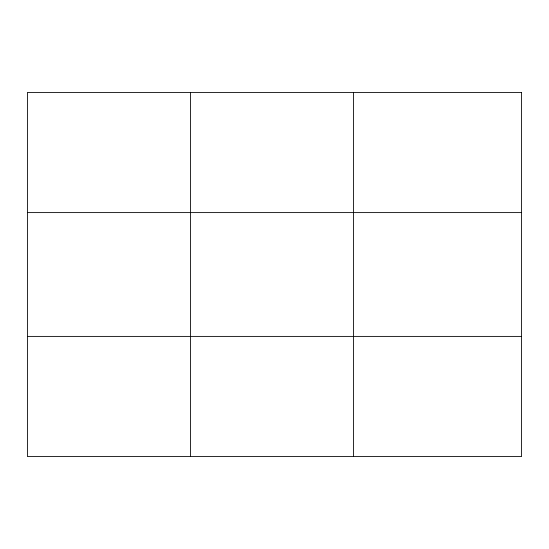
<?xml version="1.0" encoding="UTF-8"?>
<svg xmlns="http://www.w3.org/2000/svg" width="549" height="549" viewBox="0 0 549 549"><rect width="100%" height="100%" fill="white"/><g stroke="black" fill="none" stroke-linecap="round" stroke-linejoin="round"><path stroke-width="0.82" d="M190.503 92.438L190.503 456.562M353.556 92.438L353.556 456.562M27.45 212.6L521.55 212.6M27.45 336.4L521.55 336.4M521.55 92.438L521.55 456.562L27.45 456.562L27.45 92.438L521.55 92.438"/></g></svg>
